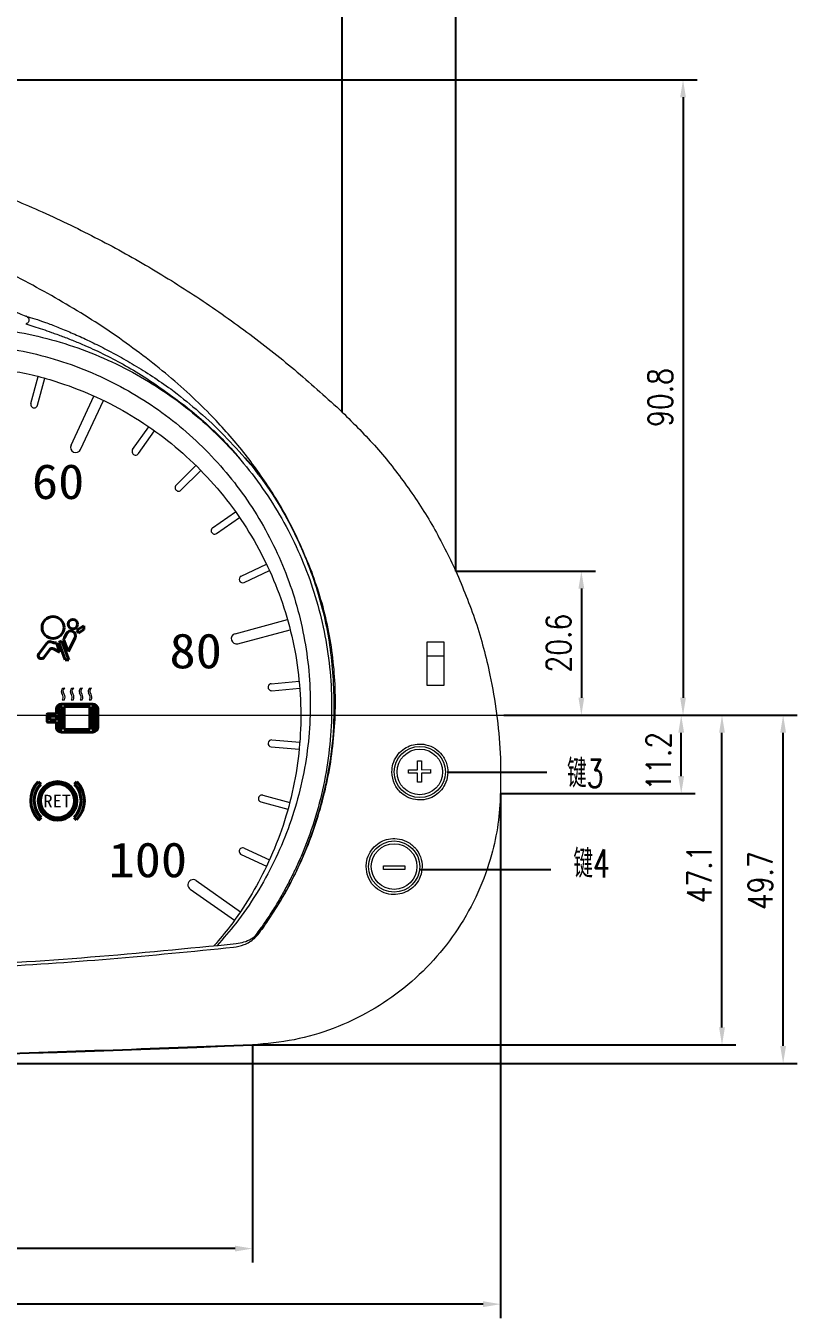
# Model space of a CAD drawing. Extents: x -871 to 2543, y 496 to 1402.
# Drawn here: x -477.8 to -367.6, y 809.1 to 993.8 of the extents above; entities that cross this region are included whole.
import ezdxf

# ---------------------------------------------------------------- set-up
doc = ezdxf.new("R2010")
doc.units = 0
doc.linetypes.add('1', pattern=[4, 4])
doc.layers.get('0').update_dxf_attribs({"linetype": 'CONTINUOUS', "lineweight": 40})
doc.layers.get('DEFPOINTS').update_dxf_attribs({"linetype": 'CONTINUOUS'})
for name, color, linetype, lineweight in [('1轮廓实线层', 7, 'CONTINUOUS', 40), ('2细线层', 3, 'CONTINUOUS', 20), ('5剖面线层', 2, 'CONTINUOUS', 20), ('7标注层', 4, 'CONTINUOUS', 20)]:
    doc.layers.add(name, color=color, linetype=linetype, lineweight=lineweight)
doc.layers.add('1轮廓层', color=7, linetype='CONTINUOUS')
doc.layers.add('7', color=7, linetype='CONTINUOUS')
doc.styles.add('PC_TEXTSTYLE', font='txt.shx', dxfattribs={"width": 0.8, "bigfont": 'hzfs.shx'})
doc.styles.get("Standard").update_dxf_attribs({"font": 'romans.shx', "width": 0.67, "height": 3.5, "bigfont": 'hzfs.shx'})
doc.styles.add('STYLE3', font='simhei.ttf', dxfattribs={"width": 0.8, "height": 4})
doc.styles.add('样式 2', font='DotumChe.ttf', dxfattribs={"height": 5})
doc.dimstyles.new('副本 (2) (2)TH_GBDIM', dxfattribs={"dimtxt": 3.5, "dimasz": 2.5, "dimexe": 2, "dimexo": 0, "dimgap": 1.5, "dimtad": 1, "dimtoh": 1, "dimdec": 1, "dimdsep": 46, "dimtxsty": 'PC_TEXTSTYLE', "dimcen": 2.5, "dimazin": 2, "dimtfac": 0.714286, "dimtdec": 1, "dimtmove": 0, "dimatfit": 3, "dimfxl": 1, "dimtolj": 1, "dimtzin": 0, "dimarcsym": 0})

# ---------------------------------------------------------------- blocks, each defined once
blk = doc.blocks.new('*D5')
at = {"layer": '7', "color": 0, "lineweight": -2, "ltscale": 10, "transparency": 16777216}
for p, q in [((-700.5977317953495, 848.1506732016846), (-700.5977317953495, 817.0422466381792)), ((-445.4030156398205, 848.1506732016846), (-445.4030156398205, 817.0422466381792)), ((-447.9030156398205, 819.0422466381792), (-698.0977317953495, 819.0422466381792))]:
    blk.add_line(p, q, dxfattribs=at)
at = {"layer": '7', "color": 0, "ltscale": 10, "transparency": 16777216}
for points in [[(-698.0977317953495, 819.4589133048459), (-698.0977317953495, 818.6255799715126), (-700.5977317953495, 819.0422466381792)], [(-447.9030156398205, 819.4589133048459), (-447.9030156398205, 818.6255799715126), (-445.4030156398205, 819.0422466381792)]]:
    blk.add_solid(points, dxfattribs=at)
at = {"layer": 'DEFPOINTS', "color": 0, "ltscale": 10, "transparency": 16777216}
for p in [(-700.5977317953495, 848.1506732016846), (-445.4030156398205, 848.1506732016846), (-700.5977317953495, 819.0422466381792)]:
    blk.add_point(p, dxfattribs=at)
at = {"layer": '7', "color": 0, "ltscale": 10, "transparency": 16777216, "insert": (-573.000373717585, 822.2922466381792), "char_height": 3.5, "attachment_point": 5, "style": 'PC_TEXTSTYLE'}
blk.add_mtext('\\A1;255.2', dxfattribs=at)
blk = doc.blocks.new('*D6')
at = {"layer": '7', "color": 0, "lineweight": -2, "ltscale": 10, "transparency": 16777216}
for p, q in [((-736.0424831772239, 884.0431467354342), (-736.0424831772239, 809.0982892849106)), ((-409.9582568073661, 884.0431467354342), (-409.9582568073661, 809.0982892849106)), ((-412.4582568073661, 811.0982892849106), (-733.5424831772239, 811.0982892849106))]:
    blk.add_line(p, q, dxfattribs=at)
at = {"layer": '7', "color": 0, "ltscale": 10, "transparency": 16777216}
for points in [[(-733.5424831772239, 811.5149559515772), (-733.5424831772239, 810.681622618244), (-736.0424831772239, 811.0982892849106)], [(-412.4582568073661, 811.5149559515772), (-412.4582568073661, 810.681622618244), (-409.9582568073661, 811.0982892849106)]]:
    blk.add_solid(points, dxfattribs=at)
at = {"layer": 'DEFPOINTS', "color": 0, "ltscale": 10, "transparency": 16777216}
for p in [(-736.0424831772239, 884.0431467354342), (-409.9582568073661, 884.0431467354342), (-736.0424831772239, 811.0982892849106)]:
    blk.add_point(p, dxfattribs=at)
at = {"layer": '7', "color": 0, "ltscale": 10, "transparency": 16777216, "insert": (-573.000369992295, 814.3482892849106), "char_height": 3.5, "attachment_point": 5, "style": 'PC_TEXTSTYLE'}
blk.add_mtext('\\A1;326.1', dxfattribs=at)
blk = doc.blocks.new('*D7')
at = {"layer": '7', "color": 0, "lineweight": -2, "ltscale": 10, "transparency": 16777216}
for p, q in [((-729.6545490885169, 915.8521153688475), (-729.6545490885169, 1025.010144483361)), ((-416.3461908960728, 915.8521153688475), (-416.3461908960728, 1025.010144483361)), ((-727.1545490885169, 1023.010144483361), (-418.8461908960728, 1023.010144483361))]:
    blk.add_line(p, q, dxfattribs=at)
at = {"layer": '7', "color": 0, "ltscale": 10, "transparency": 16777216}
for points in [[(-727.1545490885169, 1023.426811150027), (-727.1545490885169, 1022.593477816694), (-729.6545490885169, 1023.010144483361)], [(-418.8461908960728, 1023.426811150027), (-418.8461908960728, 1022.593477816694), (-416.3461908960728, 1023.010144483361)]]:
    blk.add_solid(points, dxfattribs=at)
at = {"layer": 'DEFPOINTS', "color": 0, "ltscale": 10, "transparency": 16777216}
for p in [(-416.3461908960728, 1023.010144483361), (-729.6545490885169, 915.8521153688475), (-416.3461908960728, 915.8521153688475)]:
    blk.add_point(p, dxfattribs=at)
at = {"layer": '7', "color": 0, "ltscale": 10, "transparency": 16777216, "insert": (-573.0003699922948, 1026.260144483361), "char_height": 3.5, "attachment_point": 5, "style": 'PC_TEXTSTYLE'}
blk.add_mtext('\\A1;313.3', dxfattribs=at)
blk = doc.blocks.new('*D8')
at = {"layer": '7', "color": 0, "lineweight": -2, "ltscale": 10, "transparency": 16777216}
for p, q in [((-713.4155318403632, 938.5697998762175), (-713.4155318403632, 1017.462917626611)), ((-432.5852155948073, 938.5697998762173), (-432.5852155948073, 1017.462917626611)), ((-435.0852155948073, 1015.462917626611), (-710.9155318403632, 1015.462917626611))]:
    blk.add_line(p, q, dxfattribs=at)
at = {"layer": '7', "color": 0, "ltscale": 10, "transparency": 16777216}
for points in [[(-710.9155318403632, 1015.879584293278), (-710.9155318403632, 1015.046250959945), (-713.4155318403632, 1015.462917626611)], [(-435.0852155948073, 1015.879584293278), (-435.0852155948073, 1015.046250959945), (-432.5852155948073, 1015.462917626611)]]:
    blk.add_solid(points, dxfattribs=at)
at = {"layer": 'DEFPOINTS', "color": 0, "ltscale": 10, "transparency": 16777216}
for p in [(-713.4155318403632, 1015.462917626611), (-713.4155318403632, 938.5697998762175), (-432.5852155948073, 938.5697998762173)]:
    blk.add_point(p, dxfattribs=at)
at = {"layer": '7', "color": 0, "ltscale": 10, "transparency": 16777216, "insert": (-573.0003737175853, 1018.712917626611), "char_height": 3.5, "attachment_point": 5, "style": 'PC_TEXTSTYLE'}
blk.add_mtext('\\A1;280.8', dxfattribs=at)
blk = doc.blocks.new('*D10')
at = {"layer": '7', "color": 0, "lineweight": -2, "ltscale": 10, "transparency": 16777216}
for p, q in [((-409.5025982283444, 895.2436909067153), (-367.5961628617891, 895.2436909067153)), ((-369.5961628617891, 847.9947976710546), (-369.5961628617891, 892.7436909067153)), ((-573.0003715285559, 845.4947976710546), (-367.5961628617891, 845.4947976710546))]:
    blk.add_line(p, q, dxfattribs=at)
at = {"layer": '7', "color": 0, "ltscale": 10, "transparency": 16777216}
for points in [[(-370.0128295284558, 892.7436909067153), (-369.1794961951225, 892.7436909067153), (-369.5961628617891, 895.2436909067153)], [(-370.0128295284558, 847.9947976710546), (-369.1794961951225, 847.9947976710546), (-369.5961628617891, 845.4947976710546)]]:
    blk.add_solid(points, dxfattribs=at)
at = {"layer": 'DEFPOINTS', "color": 0, "ltscale": 10, "transparency": 16777216}
for p in [(-409.5025982283444, 895.2436909067153), (-369.5961628617891, 895.2436909067153), (-573.0003715285559, 845.4947976710546)]:
    blk.add_point(p, dxfattribs=at)
at = {"layer": '7', "color": 0, "ltscale": 10, "transparency": 16777216, "insert": (-372.8461628617893, 871.60085585149), "char_height": 3.5, "attachment_point": 5, "rotation": 90, "style": 'PC_TEXTSTYLE'}
blk.add_mtext('\\A1;49.7', dxfattribs=at)
blk = doc.blocks.new('*D11')
at = {"layer": '7', "color": 0, "lineweight": -2, "ltscale": 10, "transparency": 16777216}
for p, q in [((-573.0003715285559, 986.0498001723861), (-381.9005566289883, 986.0498001723861)), ((-383.9005566289883, 983.5498001723861), (-383.9005566289883, 897.7436909067153)), ((-409.5025982283444, 895.2436909067153), (-381.9005566289884, 895.2436909067153))]:
    blk.add_line(p, q, dxfattribs=at)
at = {"layer": '7', "color": 0, "ltscale": 10, "transparency": 16777216}
for points in [[(-384.317223295655, 983.5498001723861), (-383.4838899623217, 983.5498001723861), (-383.9005566289883, 986.0498001723861)], [(-384.317223295655, 897.7436909067153), (-383.4838899623217, 897.7436909067153), (-383.9005566289884, 895.2436909067153)]]:
    blk.add_solid(points, dxfattribs=at)
at = {"layer": 'DEFPOINTS', "color": 0, "ltscale": 10, "transparency": 16777216}
for p in [(-573.0003715285559, 986.0498001723861), (-409.5025982283444, 895.2436909067153), (-383.9005566289884, 895.2436909067153)]:
    blk.add_point(p, dxfattribs=at)
at = {"layer": '7', "color": 0, "ltscale": 10, "transparency": 16777216, "insert": (-387.1505566289885, 940.6467455395506), "char_height": 3.5, "attachment_point": 5, "rotation": 90, "style": 'PC_TEXTSTYLE'}
blk.add_mtext('\\A1;90.8', dxfattribs=at)
blk = doc.blocks.new('*D28')
at = {"layer": '7', "color": 0, "lineweight": -2, "ltscale": 10, "transparency": 16777216}
for p, q in [((-416.3461908960728, 915.8521153688475), (-396.4239917119898, 915.8521153688475)), ((-398.4239917119898, 913.3521153688475), (-398.4239917119898, 897.7436909067153)), ((-409.5025982283444, 895.2436909067153), (-396.4239917119899, 895.2436909067153))]:
    blk.add_line(p, q, dxfattribs=at)
at = {"layer": '7', "color": 0, "ltscale": 10, "transparency": 16777216}
for points in [[(-398.8406583786565, 913.3521153688475), (-398.0073250453231, 913.3521153688475), (-398.4239917119898, 915.8521153688475)], [(-398.8406583786565, 897.7436909067153), (-398.0073250453231, 897.7436909067153), (-398.4239917119899, 895.2436909067153)]]:
    blk.add_solid(points, dxfattribs=at)
at = {"layer": 'DEFPOINTS', "color": 0, "ltscale": 10, "transparency": 16777216}
for p in [(-416.3461908960728, 915.8521153688475), (-409.5025982283444, 895.2436909067153), (-398.4239917119899, 895.2436909067153)]:
    blk.add_point(p, dxfattribs=at)
at = {"layer": '7', "color": 0, "ltscale": 10, "transparency": 16777216, "insert": (-401.67399171199, 905.5479031377813), "char_height": 3.5, "attachment_point": 5, "rotation": 90, "style": 'PC_TEXTSTYLE'}
blk.add_mtext('\\A1;20.6', dxfattribs=at)
blk = doc.blocks.new('*D29')
at = {"layer": '7', "color": 0, "lineweight": -2, "ltscale": 10, "transparency": 16777216}
for p, q in [((-409.5025982283444, 895.2436909067153), (-376.3319145839481, 895.2436909067153)), ((-378.3319145839481, 850.6506732016846), (-378.3319145839481, 892.7436909067153)), ((-445.4030156398205, 848.1506732016846), (-376.3319145839481, 848.1506732016846))]:
    blk.add_line(p, q, dxfattribs=at)
at = {"layer": '7', "color": 0, "ltscale": 10, "transparency": 16777216}
for points in [[(-378.7485812506148, 892.7436909067153), (-377.9152479172814, 892.7436909067153), (-378.3319145839481, 895.2436909067153)], [(-378.7485812506148, 850.6506732016846), (-377.9152479172814, 850.6506732016846), (-378.3319145839481, 848.1506732016846)]]:
    blk.add_solid(points, dxfattribs=at)
at = {"layer": 'DEFPOINTS', "color": 0, "ltscale": 10, "transparency": 16777216}
for p in [(-409.5025982283444, 895.2436909067153), (-378.3319145839481, 895.2436909067153), (-445.4030156398205, 848.1506732016846)]:
    blk.add_point(p, dxfattribs=at)
at = {"layer": '7', "color": 0, "ltscale": 10, "transparency": 16777216, "insert": (-381.5819145839482, 872.5707522227517), "char_height": 3.5, "attachment_point": 5, "rotation": 90, "style": 'PC_TEXTSTYLE'}
blk.add_mtext('\\A1;47.1', dxfattribs=at)
blk = doc.blocks.new('*D30')
at = {"layer": '7', "color": 0, "lineweight": -2, "ltscale": 10, "transparency": 16777216}
for p, q in [((-409.5025982283444, 895.2436909067153), (-382.1557431111536, 895.2436909067153)), ((-384.1557431111536, 886.5431467354342), (-384.1557431111536, 892.7436909067153)), ((-409.9582568073661, 884.0431467354342), (-382.1557431111536, 884.0431467354342))]:
    blk.add_line(p, q, dxfattribs=at)
at = {"layer": '7', "color": 0, "ltscale": 10, "transparency": 16777216}
for points in [[(-384.5724097778203, 892.7436909067153), (-383.7390764444869, 892.7436909067153), (-384.1557431111536, 895.2436909067153)], [(-384.5724097778203, 886.5431467354342), (-383.7390764444869, 886.5431467354342), (-384.1557431111536, 884.0431467354342)]]:
    blk.add_solid(points, dxfattribs=at)
at = {"layer": 'DEFPOINTS', "color": 0, "ltscale": 10, "transparency": 16777216}
for p in [(-409.5025982283444, 895.2436909067153), (-384.1557431111536, 895.2436909067153), (-409.9582568073661, 884.0431467354342)]:
    blk.add_point(p, dxfattribs=at)
at = {"layer": '7', "color": 0, "ltscale": 10, "transparency": 16777216, "insert": (-387.4057431111537, 888.6709962262626), "char_height": 3.5, "attachment_point": 5, "rotation": 90, "style": 'PC_TEXTSTYLE'}
blk.add_mtext('\\A1;11.2', dxfattribs=at)

msp = doc.modelspace()

# ---------------------------------------------------------------- hatches: boundary and pattern name
at = {"layer": '1轮廓实线层'}
h = msp.add_hatch(color=3, dxfattribs=at)
edge = h.paths.add_edge_path()
edge.add_line((-475.6575558579224, 885.4112023912116), (-476.002211526082, 885.755858059371))
edge.add_arc((-473.1637174111145, 883.0592799728144), 3.91517333174418, 136.468708649121, 224.7198556000363)
edge.add_line((-475.9456660322166, 880.3044035532365), (-475.6011349867933, 880.6489345986597))
edge.add_arc((-473.1637174111145, 883.0592799728144), 3.427939506604092, 136.6775210682092, 224.680036589828, ccw=False)
h = msp.add_hatch(color=3, dxfattribs=at)
edge = h.paths.add_edge_path()
edge.add_arc((-473.2482115260818, 883.0018580593714), 2.758543483384397, 0, 360)
edge = h.paths.add_edge_path(flags=16)
edge.add_arc((-473.2482115260818, 883.0018580593714), 2.43400895592741, 0, 360)
h = msp.add_hatch(color=3, dxfattribs=at)
edge = h.paths.add_edge_path()
edge.add_line((-470.8388671942413, 885.4112023912116), (-470.4942115260815, 885.755858059371))
edge.add_arc((-473.332705641049, 883.0592799728144), 3.91517333174418, -44.687314836264875, 43.53129135087897, ccw=False)
edge.add_line((-470.5491928546332, 880.3059839870075), (-470.8937250562622, 880.650516188636))
edge.add_arc((-473.332705641049, 883.0592799728144), 3.427939506604092, 315.3571295415709, 403.3224789317908)

# ---------------------------------------------------------------- linework, layer by layer
at = {"color": 7, "linetype": 'Continuous', "lineweight": 15}
for p, q in [((-420.5018416309745, 905.7097964644477), (-420.5018416309745, 899.5397974461362)), ((-418.0018440151603, 905.7097964644477), (-420.5018416309745, 905.7097964644477)), ((-418.0018440151603, 899.5397974461362), (-418.0018440151603, 905.7097964644477)), ((-418.0018440151603, 903.7097961366221), (-420.5018416309745, 903.7097961366221)), ((-420.5018416309745, 899.5397974461362), (-418.0018440151603, 899.5397974461362)), ((-421.8400553131492, 888.7472272574946), (-421.2650344038398, 888.7476966440722)), ((-421.8379840517432, 887.4690931946084), (-421.8400553131492, 888.7472272574946)), ((-421.2650344038398, 888.7476966440722), (-421.2629482412726, 887.4695616498634)), ((-423.1161162519843, 887.4670191392347), (-421.8379840517432, 887.4690931946084)), ((-423.1152966881186, 886.9557649552867), (-423.1161162519843, 887.4670191392347)), ((-421.8371644878775, 886.9578390106603), (-423.1152966881186, 886.9557649552867)), ((-421.8360170984656, 885.6799573361918), (-421.8371644878775, 886.9578390106603)), ((-421.2629482412726, 887.4695616498634), (-419.9848160410315, 887.4716366365597)), ((-419.9839815760047, 886.9603824526116), (-421.262128677407, 886.9583083972379)), ((-421.262128677407, 886.9583083972379), (-421.260981287995, 885.6804267227694)), ((-419.9848160410315, 887.4716366365597), (-419.9839815760047, 886.9603824526116)), ((-421.260981287995, 885.6804267227694), (-421.8360170984656, 885.6799573361918)), ((-426.70440527443, 873.7138195386201), (-423.6371353531272, 873.7178684635132)), ((-426.7035708094031, 873.2025659367487), (-426.70440527443, 873.7138195386201)), ((-423.6371353531272, 873.7178684635132), (-423.6363008881003, 873.2066148616418)), ((-423.6363008881003, 873.2066148616418), (-426.7035708094031, 873.2025659367487))]:
    msp.add_line(p, q, dxfattribs=at)
for centre, radius in [((-421.5003692711491, 887.1393079885381), 3.650000000000012), ((-421.5003692711491, 887.1393079885381), 3.257573978499683), ((-425.1710177721211, 873.6290770659259), 3.650000000000033), ((-425.1710177721211, 873.6290770659259), 3.258544446305403)]:
    msp.add_circle(centre, radius, dxfattribs=at)
for points, knots in [([(-436.9476944470794, 915.7759071052119), (-437.7927555853814, 917.8301571985096), (-439.4858946228194, 921.9459907967864), (-442.8827155871006, 927.7356885185152), (-446.8461266605748, 933.2174180960917), (-451.8983115139094, 938.8777206195573), (-458.182758611413, 944.5821777815702), (-465.7732986935025, 950.215627084722), (-474.0150268950554, 955.289254883488), (-482.8512050575246, 959.8645161841016), (-492.2628638810315, 963.9325328794059), (-502.2250366868514, 967.483041598173), (-512.5900690704705, 970.5176884274313), (-522.8632238488174, 972.9430539058719), (-532.9447339307253, 974.8644316763632), (-542.7766151027247, 976.3522955047279), (-552.7691405031776, 977.4464565100359), (-562.8601360857797, 978.1608906301537), (-569.6243267267621, 978.2535205875611), (-573.000369992295, 978.2997526884124)], [0, 0, 0, 0, 0.04844238146870318, 0.09705769608088616, 0.1456896315900376, 0.1941547987214492, 0.2581372775332633, 0.3223511914106899, 0.3866281854626434, 0.4506969391816851, 0.516004206030949, 0.5814984513747097, 0.6470104788302288, 0.7123421235156678, 0.7697810030532477, 0.8274446858431967, 0.8851216622167379, 0.9426636150260151, 1, 1, 1, 1]), ([(-491.8705284858138, 973.4412663340613), (-489.1417778341433, 972.522941815417), (-483.6717139508723, 970.6820650099514), (-475.6940941068799, 967.3572254439259), (-467.8390751246175, 963.5981828987212), (-460.1744227733327, 959.3652486855215), (-452.8053408184608, 954.7456843708198), (-445.7363615602048, 949.7340980566096), (-438.940358846253, 944.3626480409789), (-434.7032306613603, 940.5004156319562), (-432.5852155948073, 938.5697998762175)], [0, 0, 0, 0, 0.1165392528672871, 0.2336150273395384, 0.3597088674411437, 0.4859223195324808, 0.6120562517278529, 0.7413401685086376, 0.8707036001025252, 1, 1, 1, 1]), ([(-573.000369992295, 970.189311420922), (-569.0291031458833, 970.1424088119106), (-561.0864345773491, 970.0486020009394), (-549.1659423431863, 969.3250998780022), (-537.2532623423849, 968.2029746384044), (-525.2567656313647, 966.5314153499548), (-513.2408946303842, 964.2289591283538), (-501.2105471574041, 961.1224930018293), (-489.3343071138117, 957.2130797269297), (-481.6339004158983, 953.918352670571), (-477.7836710477263, 952.2709780097052)], [0, 0, 0, 0, 0.1220427924652519, 0.2440897298567973, 0.3669025994809238, 0.4897035370658675, 0.6162064844874967, 0.7426857463131498, 0.8713420037070447, 1, 1, 1, 1]), ([(-477.7836710477263, 952.2709780097052), (-477.3681297543719, 952.1516670921701), (-476.5370468827221, 951.9130451752876), (-475.0047781396331, 951.3909687435682), (-473.2693176261621, 950.736767630327), (-471.3441284505252, 949.9396447402873), (-469.2771611995167, 949.0093389004915), (-467.0770638326192, 947.9373731327125), (-464.742871846795, 946.7066443779422), (-462.2709522998518, 945.2896772328381), (-459.7021009991463, 943.6993182358024), (-457.9502768128925, 942.4799901272659), (-457.071280505696, 941.8681793570563)], [0, 0, 0, 0, 0.09750921366927834, 0.1950184942015972, 0.2954304679953237, 0.3958437800393406, 0.4933367309223675, 0.5908317308686616, 0.691063758598148, 0.7912990018630075, 0.89528206762408, 1, 1, 1, 1]), ([(-477.636246409455, 952.2043400168463), (-477.5629153608018, 952.1598537912785), (-477.4690290318267, 952.1028977203475), (-477.3741368948702, 951.9318019296566), (-477.3437157273477, 951.8310860890906), (-477.3336214514445, 951.7390967830006), (-477.3362618645476, 951.6647524551918), (-477.3478652193162, 951.5957369029552), (-477.3835292217871, 951.4775227747837), (-477.460378040995, 951.3619240321734), (-477.6024741738299, 951.236103293309), (-477.711119413299, 951.2058247223113), (-477.7836635971457, 951.1856072306678)], [0, 0, 0, 0, 0.2491544849068286, 0.3189944827634643, 0.3749392065633901, 0.4067800479749428, 0.4378643799040418, 0.4676008186016413, 0.500908182571981, 0.625921161475191, 0.7502215083907225, 1, 1, 1, 1]), ([(-477.7836635971457, 951.1856072306678), (-477.4162135157219, 951.0662059871179), (-476.700243732123, 950.8335548412138), (-475.4511076766355, 950.4212504804132), (-474.0830205137627, 949.9512229469033), (-472.5822942720406, 949.4047125081788), (-470.9531912045511, 948.7696728203946), (-468.9316131108119, 947.9212111959223), (-466.475202749403, 946.7827481696027), (-463.5248559659476, 945.2197342753991), (-460.5109424152222, 943.4153121122717), (-458.48446942138, 941.9682522445519), (-457.4792146945388, 941.250421917443)], [0, 0, 0, 0, 0.08846092003806376, 0.1723644897048174, 0.2517538825704665, 0.3381625568648243, 0.4213225036401556, 0.5013307156256506, 0.62860634352533, 0.7513708462270584, 0.8766647111408524, 1, 1, 1, 1]), ([(-527.3435806852992, 858.3589129954482), (-527.722349452946, 858.7466710297806), (-528.6334188848771, 859.6897632785008), (-530.0039704962376, 861.2484970168446), (-531.4512172013654, 863.0272973995866), (-532.8162234697811, 864.861075038745), (-534.101922314333, 866.7471958689382), (-535.3072350640166, 868.6861023008937), (-536.9270539964866, 871.5541778295633), (-538.7787504560035, 875.443077989225), (-540.5816724410379, 880.430759368458), (-541.8855553163196, 885.54824483787), (-542.6860341768597, 890.7437980065222), (-542.9819131259201, 895.9664636160592), (-542.7772334122603, 901.1660483226774), (-542.082798512977, 906.2972630880672), (-540.9111832309954, 911.3158078261667), (-539.2767632464706, 916.1842081896375), (-537.1979709936675, 920.8656106494182), (-534.6935458429766, 925.3232329183738), (-531.779917666759, 929.5294375713115), (-528.4788050937739, 933.4514284285478), (-524.8119845521524, 937.0556099621949), (-520.7993017385381, 940.3149883395449), (-516.4693174731062, 943.1963116118718), (-511.8514633483276, 945.6661857605745), (-506.9827844939803, 947.6943002439166), (-501.9078071008319, 949.2511263992724), (-496.6730537036533, 950.3105408958145), (-491.3443571943328, 950.852880264722), (-485.9813914505589, 950.8691804194405), (-480.6443149949034, 950.3579331418091), (-475.4059393335388, 949.3291118632615), (-470.3193769041552, 947.8022018311376), (-465.4357479992191, 945.8016776292043), (-460.8022586133497, 943.3566612168597), (-456.4533536864813, 940.4995706649338), (-452.4221692771766, 937.2636054969962), (-448.732656354018, 933.6771313778895), (-445.4083081895396, 929.7736649564863), (-442.4724250189622, 925.5859308404197), (-439.9418327221883, 921.1402196019992), (-437.8363184658162, 916.471630445632), (-436.1755842028031, 911.6148978104475), (-434.9753783495087, 906.6031528136743), (-434.2511565058612, 901.477831754833), (-434.0173489218992, 896.2809760120131), (-434.282796808757, 891.0585781996356), (-435.0518237591243, 885.8604572285763), (-436.3268428599479, 880.7361879599168), (-437.7306676406733, 876.779832897065), (-438.9576057201054, 873.9391057105413), (-439.8123195878566, 872.1454871363476), (-440.7358459337547, 870.3797818899347), (-441.7320245585965, 868.6298249730335), (-442.7828666222297, 866.9243340952148), (-443.8996547093873, 865.2656652561532), (-444.7145013417471, 864.1687728941063), (-445.1491913015573, 863.5984904260824), (-445.1796555011322, 863.5585898324371)], [0.002540024718312241, 0.002540024718312241, 0.002540024718312241, 0.002540024718312241, 0.008875724004486385, 0.01786909794457925, 0.02680531832265013, 0.0357057128709938, 0.04463086857127802, 0.05354915889488186, 0.0624765702994625, 0.08329830607020333, 0.10413006706311, 0.1249808558566352, 0.1457871384727871, 0.1666252895803767, 0.1874833871938271, 0.2082874588967024, 0.2291348417132884, 0.2499834001457317, 0.2708064590249002, 0.2916623939611684, 0.3124819589068876, 0.3333393648750672, 0.3541963984384158, 0.3749816944966512, 0.3958672252395287, 0.4167121211383593, 0.437485666096639, 0.458363513336778, 0.4791882548077976, 0.4999955457921383, 0.5208232239638194, 0.5416431803616061, 0.562507029005736, 0.5832872538393687, 0.6041248376542238, 0.6250138424918911, 0.6457903216268844, 0.6666446709296183, 0.6875150991551953, 0.7083213250710585, 0.7291789759856555, 0.7500137828929583, 0.7708534142274237, 0.7917042004753062, 0.8125130814678247, 0.8333698464416205, 0.8542103057174931, 0.8750145500402169, 0.8958705452971523, 0.9166965760454908, 0.9375179720373222, 0.945346697503255, 0.9531387326846407, 0.9608871716601726, 0.9687594758304773, 0.9767756047867312, 0.9843807709404969, 0.992188333932404, 0.9927760728222952, 0.9927760728222952, 0.9927760728222952, 0.9927760728222952]), ([(-522.6100147471725, 858.4358207490725), (-523.6913499663419, 859.4253565071072), (-526.0269764585528, 861.59979194371), (-529.2086582534866, 865.3763267326876), (-532.1786161518037, 869.6363915459942), (-534.6858134546908, 874.1752867087062), (-536.7225017623239, 878.9198405303487), (-538.2683221724444, 883.8314877796374), (-539.3127533368586, 888.8502804733039), (-539.8528503910347, 893.9169855792188), (-539.8918978873551, 898.9886707884343), (-539.4360174436217, 904.0157663899267), (-538.498010259422, 908.9474642896948), (-537.0929832975887, 913.7448567982747), (-535.2350269756857, 918.3744775885039), (-532.9436493606456, 922.79405092618), (-530.2416127768688, 926.9656438262302), (-527.1401074797516, 930.871461227935), (-523.6613148465094, 934.471888071444), (-519.834149511759, 937.7273023515015), (-515.6844324069145, 940.611408634501), (-511.2272733042296, 943.095334725092), (-506.5089175831436, 945.1380161982245), (-501.5830770420137, 946.7061994099149), (-496.482057449854, 947.7786781695884), (-491.2526219889776, 948.3307903160269), (-485.9661931144108, 948.3423037907014), (-480.727263570486, 947.8114416340363), (-475.6072944428124, 946.7562792019321), (-470.6545661737778, 945.1997656958042), (-465.9170051493425, 943.1663241072056), (-461.4401043505779, 940.6884330500434), (-457.2622067179545, 937.8028294621313), (-453.4140203419895, 934.5419220396279), (-449.9229428477227, 930.9419310788448), (-446.8120752885848, 927.0404502664155), (-444.0955001357722, 922.8608632018972), (-441.7961305691697, 918.4402233745693), (-439.9340474564112, 913.8196169914277), (-438.5223234359166, 909.028585235907), (-437.5759453906924, 904.0965602044812), (-437.1128072665572, 899.0745317248548), (-437.1430406896707, 894.0162423250081), (-437.6718731999817, 888.9499160773926), (-438.7067529027245, 883.9294757221196), (-440.2437743801818, 879.0181941538558), (-442.2664696925306, 874.2669402532911), (-444.7757446650746, 869.7276691134616), (-447.5074595807239, 865.7265731682119), (-449.5388379640988, 863.3809650273972), (-450.4439054359316, 862.3581239773387)], [0.003209714652668828, 0.003209714652668828, 0.003209714652668828, 0.003209714652668828, 0.02074832024237888, 0.04141253119104725, 0.06228553408586741, 0.0830691355268557, 0.1037669109296058, 0.1245998824142876, 0.1454650735554454, 0.1661904783954493, 0.1869806972317352, 0.2079052097049091, 0.2286789479100506, 0.2494481812301371, 0.2703779466945083, 0.2912205539947401, 0.3119715865495519, 0.3328064308683807, 0.3537588745283726, 0.3745259846552069, 0.3952594492729185, 0.4161622163013071, 0.4370578785919866, 0.4577748126481025, 0.4785551720781681, 0.499587881337163, 0.5205953943866659, 0.5416160290159537, 0.5624877220630233, 0.5832919012364316, 0.6042594068935156, 0.625156356624824, 0.6459856490013914, 0.6669449302049889, 0.6878434355510534, 0.7086388344742666, 0.72951010093659, 0.750454132780704, 0.771220354830126, 0.7919693906080831, 0.8128790296435556, 0.833714931828914, 0.8544091980752618, 0.8751611225028282, 0.8960843584736412, 0.9168319965914826, 0.9375323659344733, 0.9583991589926024, 0.979238345462325, 0.9956033848424914, 0.9956033848424914, 0.9956033848424914, 0.9956033848424914]), ([(-486.0245123768241, 945.1779731273696), (-483.6897106292765, 944.9658520559094), (-479.020159130637, 944.5416146369639), (-472.668347902357, 942.8025547713028), (-467.0223896170262, 940.5045584889281), (-462.0822401636844, 937.8059725862859), (-457.4679369424059, 934.5793761225432), (-453.2522259412076, 930.8423432976974), (-449.4758650640438, 926.6598774821018), (-446.1885918861044, 922.0846921755974), (-443.4508890601257, 917.1636096844236), (-441.2763433018715, 911.9723465114125), (-439.6888798711807, 906.5695770019047), (-438.7329712599965, 901.0179393606745), (-438.4001633592736, 895.3931870398455), (-438.6934576795304, 889.7685303907247), (-439.6290927642672, 884.2175298789844), (-441.1722749560786, 878.8083554926332), (-443.2266053218848, 873.787032878447), (-445.7233460835316, 869.2072874133805), (-448.2616413609423, 865.4231245318222), (-450.1185380903541, 863.2247874762011), (-450.9075733218313, 862.3129561476555)], [0, 0, 0, 0, 0.06202413126029347, 0.1240468812320012, 0.173601590794945, 0.223314321375674, 0.2728699660794472, 0.3224896325052836, 0.3722672580897396, 0.4218856691760219, 0.4714455838776617, 0.5211633803088468, 0.570723702167822, 0.6203373934967662, 0.6701103521163295, 0.7197251661875519, 0.7692598457880138, 0.8189514506032438, 0.8684853558178425, 0.9126804386066717, 0.9569878812455725, 0.9889195219985509, 0.9889195219985509, 0.9889195219985509, 0.9889195219985509]), ([(-457.071280505696, 941.8681793570563), (-455.8593130677148, 940.9133114947845), (-453.3684671438734, 938.9508588347462), (-449.8026281804216, 935.6968236800426), (-447.6034877104746, 933.2570040115652), (-446.5008512401969, 932.0336923658892)], [0, 0, 0, 0, 0.3208914361137564, 0.6594988450933742, 0.9999999999999999, 0.9999999999999999, 0.9999999999999999, 0.9999999999999999]), ([(-457.4792146945388, 941.250421917443), (-456.5607349867296, 940.5877781085655), (-454.6994445000971, 939.2449366641627), (-452.1305694785262, 937.0506192593843), (-449.623431708105, 934.6630618583276), (-448.0943715362698, 932.94357985939), (-447.285248365441, 932.0336923658892)], [0, 0, 0, 0, 0.2467494278670728, 0.5000353941040439, 0.7354368685575974, 0.9999999999999999, 0.9999999999999999, 0.9999999999999999, 0.9999999999999999]), ([(-432.5852155948073, 938.5697998762175), (-430.91336692799, 936.9045518159496), (-427.5694640624845, 933.5738509750008), (-423.2663425070771, 928.0494943620765), (-419.4296446514379, 922.181326331689), (-417.3740168582899, 917.9618688673843), (-416.346190896073, 915.8521153688475)], [0, 0, 0, 0, 0.2467997535712087, 0.4936298479358849, 0.7468119517948953, 1, 1, 1, 1]), ([(-445.6817865634353, 931.1047651529357), (-444.7357070058317, 929.8692397521891), (-442.843512185447, 927.3981423217915), (-440.4267171206143, 923.3522383415689), (-438.3313103029352, 919.0809450600127), (-436.6604039332262, 914.7621886231541), (-435.3897042612343, 910.4893872710345), (-434.4888596569331, 906.2619059810281), (-433.9549086278664, 901.9205857771321), (-433.8276645235737, 898.9709674374867), (-433.7640241051108, 897.4957325220153)], [0, 0, 0, 0, 0.1290660004485006, 0.2581368718662942, 0.3910139158506278, 0.5238947209172072, 0.6415093638763057, 0.7591090289865444, 0.8795197444752602, 1, 1, 1, 1]), ([(-444.4520905876548, 864.1143165253147), (-443.5175784495661, 865.45660112984), (-441.6485320871197, 868.1412020624584), (-439.3122218525589, 872.4145453872682), (-437.3441969402404, 876.8337107143361), (-435.8041936486959, 881.3271664249628), (-434.6802442593391, 885.8016924055717), (-433.9351428591121, 890.2573768572756), (-433.5544086777036, 894.7113197547801), (-433.5357515407293, 899.1223383082145), (-433.8683672685243, 903.4353971243274), (-434.5515466786492, 907.6550148327619), (-435.5564999198443, 911.7883848130057), (-436.4839472468452, 914.4466880329112), (-436.9476944470794, 915.7759071052119)], [0, 0, 0, 0, 0.08204996169333766, 0.1641018625562938, 0.2486993179631113, 0.3333042933966563, 0.4152801129004862, 0.4972628313440942, 0.5811069404742273, 0.6649549854081664, 0.747957077311419, 0.8309614279868054, 0.9154764241370407, 1, 1, 1, 1]), ([(-416.3461908960728, 915.8521153688475), (-415.3543426580461, 913.4704500192131), (-413.3708009436339, 908.7074909397386), (-411.5515293751498, 901.8249430961209), (-410.47141400546, 895.5051854030521), (-409.9272473760216, 889.8496030114227), (-409.9479252540286, 885.9777101929192), (-409.9582568073661, 884.0431467354342)], [0, 0, 0, 0, 0.2452189729077589, 0.4903996834188828, 0.6602169000428436, 0.83022981279164, 0.9999999999999999, 0.9999999999999999, 0.9999999999999999, 0.9999999999999999]), ([(-433.76638593916, 897.4956636041447), (-433.7914043412381, 895.4069002504671), (-433.8417459135555, 891.2039287299085), (-434.9714372440471, 884.9336524300486), (-436.4294712928502, 879.577791383359), (-438.0936391510734, 875.1982551417009), (-439.7102871031091, 871.7500089590908), (-441.5869452368509, 868.4352473102936), (-443.0910832921802, 866.0935284077927), (-443.9444272649541, 864.8315820536109), (-444.0794088566458, 864.6332735234319)], [0, 0, 0, 0, 0.1656902217875526, 0.3333988420383013, 0.5003720794216799, 0.6004596162025786, 0.6990477092249983, 0.7969013360457995, 0.8964983721077651, 0.9151110507829225, 0.9151110507829225, 0.9151110507829225, 0.9151110507829225]), ([(-433.76638593916, 897.4956636041447), (-433.7906174133172, 895.4066140959249), (-433.8393755436264, 891.2030667804156), (-434.9810360400081, 884.9371428883151), (-436.3501692867196, 879.7545383676397), (-437.5380475683767, 876.7541634910372), (-437.9384577536971, 875.7427966877863)], [0, 0, 0, 0, 0.2830984097836007, 0.5696454563610679, 0.8549360273415533, 1, 1, 1, 1]), ([(-425.5003765488059, 887.1393081456467), (-425.4278265038902, 886.5550009582055), (-425.2915047214312, 885.4570857551437), (-424.3157401829096, 884.177724395151), (-423.1178492537317, 883.4035105804537), (-421.8590192623612, 883.0869842935433), (-420.6099099493399, 883.1794681706426), (-419.4967863044064, 883.612111220157), (-418.5477478986124, 884.3509797405138), (-417.8217891961522, 885.3949271664851), (-417.4368754103618, 886.7183906118562), (-417.5419460375699, 888.2084672310373), (-418.197257578317, 889.5537948370259), (-419.2730561293604, 890.5568345052079), (-420.5334535859176, 891.1001058750301), (-421.8383115197607, 891.1861852633658), (-422.9989235830683, 890.9058004174399), (-424.0112352494996, 890.3258281892333), (-424.8489435027229, 889.439645713752), (-425.4002625917208, 888.3353625674117), (-425.4682571339922, 887.5230365410746), (-425.5003765488059, 887.1393081456467)], [0, 0, 0, 0, 0.07485859042669751, 0.1406595473677712, 0.1890032333972041, 0.2375230009099246, 0.2816166011380292, 0.3244878336144493, 0.3698417289433544, 0.420498502031133, 0.4782379752446634, 0.5428143012746288, 0.6103910903707909, 0.6632809806743711, 0.7164600652548706, 0.7623523360885895, 0.8042301698131925, 0.8472409491995124, 0.8951683325695169, 0.95047938114882, 1, 1, 1, 1]), ([(-409.9582568073661, 884.0431467354342), (-410.049481848014, 882.5933323280437), (-410.2330124412629, 879.6765312348411), (-411.2596018234142, 874.9283239043677), (-413.0671660015207, 869.8539785451101), (-415.8550516622179, 864.7761024116953), (-419.4342276746049, 860.1510704559284), (-423.6242298010218, 856.1971599356621), (-428.4636902573679, 852.8839026059175), (-433.7481858156618, 850.395908140194), (-439.4574368394849, 848.6791665735082), (-443.4021225529689, 848.328529516375), (-445.4030156398208, 848.1506732016846)], [0, 0, 0, 0, 0.08566450159301196, 0.1723436535196771, 0.2800469915204157, 0.3902609041323868, 0.4918286106436809, 0.5959634424250477, 0.6955494321895159, 0.7978846357873491, 0.8974794788803492, 1, 1, 1, 1]), ([(-429.1710242891697, 873.629077100572), (-429.118515582587, 873.1361172689194), (-429.0133731161704, 872.1490235864212), (-428.1806508198179, 870.8568280253053), (-426.9872446984077, 869.9677808986721), (-425.6388921502314, 869.5836022842516), (-424.344851708518, 869.6506511954126), (-423.1854790709772, 870.0865970713646), (-422.2065516670398, 870.8486833412837), (-421.4774002338047, 871.9145668085266), (-421.1069954275706, 873.2365978898747), (-421.2181869709857, 874.693475013931), (-421.8763437902019, 876.0674518914657), (-422.9998101985423, 877.0983033144423), (-424.345966470959, 877.621606488086), (-425.6638001411663, 877.6624208817614), (-426.8449694891544, 877.3261826181968), (-427.8667772286249, 876.6674956282397), (-428.6738612817669, 875.6953014410269), (-429.1088601542656, 874.6282400691714), (-429.1536949270228, 873.907611611724), (-429.1710242891697, 873.629077100572)], [0, 0, 0, 0, 0.06220505036971732, 0.1245582465280621, 0.1823298745859078, 0.2335179630982759, 0.2801390410708952, 0.3255367959173083, 0.3727345123926224, 0.4240293528387089, 0.4807375761551224, 0.5424897462607748, 0.6063443533796792, 0.6671697762460085, 0.7209150458730159, 0.7680931139350992, 0.8125779689748869, 0.8584048575584772, 0.9085515582827078, 0.9646537036580962, 1, 1, 1, 1]), ([(-447.7278352046401, 862.6233822390482), (-447.3553103283614, 862.6838508563067), (-446.6115685277869, 862.8045757827263), (-445.5991162430234, 863.2617804557956), (-444.7048894597592, 863.869403672214), (-444.2677010469147, 864.4033163578965), (-444.0504744911582, 864.6686024688229)], [0, 0, 0, 0, 0.2544317052129486, 0.5079700890009785, 0.7555242550914517, 1, 1, 1, 1]), ([(-510.5508737528712, 858.6470846742436), (-503.5309281724576, 858.8509500230932), (-489.5112229659053, 859.2580945030554), (-468.556543734888, 860.5871626260266), (-454.6603917033008, 861.9456538292213), (-447.7278352046401, 862.6233822390482)], [0, 0, 0, 0, 0.3344700342376867, 0.6679782950912316, 1, 1, 1, 1]), ([(-448.1148034596831, 862.1015845522329), (-447.6026870857534, 862.1986600728778), (-446.5119646190708, 862.4054147417821), (-445.247212379461, 863.1745896988612), (-444.6699370016056, 863.8568527680804), (-444.4520905876548, 864.1143183879599)], [0, 0, 0, 0, 0.3552884802747232, 0.7567052086529734, 1, 1, 1, 1]), ([(-510.5411060417086, 858.1694586858198), (-508.7301535171262, 858.2106353165323), (-499.6745215927174, 858.4165382358842), (-484.7292139793597, 859.0711571693116), (-465.724989154932, 860.3621166467105), (-453.9862278071371, 861.5216273394674), (-448.1148034596831, 862.1015845522329)], [0, 0, 0, 0, 0.08682145404417035, 0.4341489466419092, 0.7169759608117965, 1, 1, 1, 1]), ([(-445.4030156398208, 848.1506732016846), (-459.5597283955665, 847.617801410097), (-487.8739333195306, 846.5520284891134), (-530.3708658503685, 845.7005704398312), (-572.9029812736569, 845.3925837755028), (-615.462950156272, 845.6978990790094), (-658.0433885090295, 846.5492234488586), (-686.413210657452, 847.6168664004047), (-700.5977317953498, 848.1506732016846)], [0, 0, 0, 0, 0.1665000536529457, 0.3330092741386722, 0.4995095283867342, 0.6663367366694541, 0.833172954455225, 1, 1, 1, 1])]:
    msp.add_open_spline(points, degree=3, knots=knots, dxfattribs=at)
msp.add_open_spline([(-477.636246409455, 952.2043400168463), (-477.7836710477263, 952.2709780097052)], degree=1, dxfattribs=at)
at = {"layer": '1轮廓实线层', "color": 1}
for p, q in [((-472.2625598845871, 906.323303950825), (-471.9628799860809, 906.9229017779401)), ((-469.5079168566967, 908.0429127515472), (-470.4822534078369, 907.4069756621832)), ((-469.5079168566967, 907.4800509035188), (-470.2450167394404, 906.9993094407043)), ((-469.5079168566967, 908.0429127515472), (-469.5079168566967, 907.4800509035188)), ((-474.7155394297872, 905.6077854640023), (-475.9179881620778, 904.0330576520737)), ((-473.8829101327456, 905.6447594731906), (-474.2326556960543, 905.7583791752454)), ((-472.9330906821181, 904.2729919949604), (-473.4214491081989, 905.5796979119582)), ((-472.1591754769213, 903.161867478497), (-473.0828116163209, 905.6350002390056)), ((-471.6561385278794, 903.161867478497), (-472.6590386912685, 905.8483545538279)), ((-472.3970468922564, 906.1083627686558), (-472.2625598845871, 906.323303950825)), ((-471.7419087079925, 904.354080916399), (-472.3970468922564, 906.1083627686558)), ((-471.7419087079925, 904.354080916399), (-470.7584476696061, 906.3207649630699)), ((-474.3327076822907, 904.6670111572537), (-475.2225435471964, 903.5019331509877)), ((-472.9330906821181, 904.2729919949604), (-473.9148061664232, 904.7638894087963)), ((-471.6561385278794, 903.161867478497), (-472.1591754769213, 903.161867478497))]:
    msp.add_line(p, q, dxfattribs=at)
at = {"layer": '1轮廓实线层', "color": 1, "ltscale": 7}
for p, q in [((-473.4149671436521, 896.1468364536496), (-473.4149671436525, 895.4528605500352)), ((-473.0679791918449, 896.1468364536496), (-473.0679791918449, 893.5444268150958)), ((-472.7209912400377, 896.840812357264), (-468.210147866544, 896.840812357264)), ((-472.7209912400377, 896.493824405457), (-472.6342442520864, 896.4938244054567)), ((-472.6342442520864, 896.4938244054567), (-472.6342442520864, 893.1974388632881)), ((-472.2872563002785, 896.4938244054567), (-468.6438828063025, 896.4938244054567)), ((-472.2872563002785, 896.4938244054567), (-472.287256300279, 893.1974388632884)), ((-468.6438828063025, 896.4938244054567), (-468.6438828063025, 893.1974388632881)), ((-468.2968948544953, 896.4938244054567), (-468.210147866544, 896.4938244054567)), ((-468.2968948544953, 896.4938244054567), (-468.2968948544952, 893.1974388632881)), ((-467.8631599147371, 896.1468364536496), (-467.8631599147371, 893.5444268150952)), ((-467.5161719629295, 896.1468364536496), (-467.5161719629295, 893.5444268150952)), ((-474.7161719629295, 895.3661135620833), (-474.7161719629295, 894.3251497066616)), ((-474.6294249749774, 895.4528605500349), (-473.4149671436525, 895.4528605500352)), ((-474.6294249749774, 894.2384027187102), (-473.4149671436525, 894.2384027187102)), ((-474.3691840111224, 895.1058725982281), (-474.3691840111219, 894.5853906705172)), ((-474.3691840111219, 895.1058725982281), (-473.4149671436525, 895.1058725982281)), ((-474.3691840111219, 894.5853906705172), (-473.4149671436525, 894.5853906705172)), ((-473.4149671436525, 895.1058725982281), (-473.4149671436525, 894.5853906705172)), ((-473.4149671436525, 894.2384027187094), (-473.4149671436525, 893.5444268150958)), ((-472.7209912400377, 893.1974388632881), (-472.6342442520864, 893.1974388632881)), ((-472.7209912400377, 892.8504509114816), (-468.210147866544, 892.8504509114816)), ((-472.287256300279, 893.1974388632884), (-468.6438828063025, 893.1974388632881)), ((-468.2968948544952, 893.1974388632881), (-468.210147866544, 893.1974388632881))]:
    msp.add_line(p, q, dxfattribs=at)
at = {"layer": '1轮廓实线层', "color": 3, "linetype": '1'}
for p, q in [((-475.6575558579224, 885.4112023912116), (-476.002211526082, 885.755858059371)), ((-475.6575558579224, 885.4112023912116), (-476.002211526082, 885.755858059371)), ((-470.8388671942413, 885.4112023912116), (-470.4942115260815, 885.755858059371)), ((-470.8388671942413, 885.4112023912116), (-470.4942115260815, 885.755858059371)), ((-475.6575558579224, 880.5925137275304), (-476.002211526082, 880.2478580593711)), ((-475.6011349867933, 880.6489345986597), (-475.9456660322166, 880.3044035532365)), ((-470.8938485227924, 880.6506396551669), (-470.5491928546332, 880.3059839870075)), ((-470.8937250562622, 880.650516188636), (-470.5491928546332, 880.3059839870075))]:
    msp.add_line(p, q, dxfattribs=at)
at = {"layer": '1轮廓实线层', "color": 1}
for centre, radius in [((-473.8952876980536, 907.7848087775355), 1.57091282165994), ((-471.0652684711742, 908.2784832092291), 0.673250167473714)]:
    msp.add_circle(centre, radius, dxfattribs=at)
at = {"layer": '1轮廓实线层', "color": 3, "linetype": '1'}
for radius in [2.758543483384397, 2.758543483384397, 2.43400895592741, 2.43400895592741]:
    msp.add_circle((-473.2482115260818, 883.0018580593714), radius, dxfattribs=at)
at = {"layer": '1轮廓实线层', "color": 1}
for centre, radius, start, end in [((-471.3609812013121, 906.6218730421886), 0.673250167473714, 333.4350001091282, 153.4349914577141), ((-471.3609812013121, 906.6218730421886), 1.178181284443396, 18.68760076727569, 41.79140036132735), ((-474.3678567940301, 905.3422232134592), 0.4376113303759207, 72.0073990984573, 142.6360015695408), ((-473.4669128576945, 906.9254407656954), 1.346493826311825, 252.0069874658611, 271.9364959167216), ((-473.4669128576945, 906.9254407656954), 1.346493826311825, 286.5959943285455, 306.8760007668656), ((-475.5703055263207, 903.7674160581635), 0.4376113303759207, 142.6360015695408, 322.6360065785038), ((-474.065558564401, 904.4627019863103), 0.3366238052548636, 63.43489697306518, 142.6360015695408)]:
    msp.add_arc(centre, radius, start, end, dxfattribs=at)
at = {"layer": '1轮廓实线层', "color": 1, "ltscale": 7}
for centre, radius, start, end in [((-472.7209912400377, 896.1468364536496), 0.693975903614449, 90, 179.999999999987), ((-472.7209912400377, 896.1468364536496), 0.3469879518072245, 90, 179.999999999987), ((-468.210147866544, 896.1468364536496), 0.693975903614449, 0, 90), ((-468.210147866544, 896.1468364536496), 0.3469879518072245, 0, 90), ((-474.6294249749774, 895.3661135620833), 0.08674698795180613, 90, 180), ((-474.6294249749774, 894.3251497066616), 0.08674698795180613, 180, 270), ((-472.7209912400377, 893.5444268150952), 0.693975903614449, 179.999999999987, 270), ((-472.7209912400377, 893.5444268150952), 0.3469879518072245, 179.999999999987, 270), ((-468.210147866544, 893.5444268150952), 0.3469879518072245, 270, 0), ((-468.210147866544, 893.5444268150952), 0.693975903614449, 270, 0)]:
    msp.add_arc(centre, radius, start, end, dxfattribs=at)
at = {"layer": '1轮廓实线层', "color": 3, "linetype": 'Continuous'}
for centre, radius, start, end in [((-473.1637174111145, 883.0592799728144), 3.91517333174418, 136.468708649121, 224.7198556000363), ((-473.1637174111145, 883.0592799728144), 3.91517333174418, 136.6775210682092, 224.6873148362649), ((-473.1637174111145, 883.0592799728144), 3.427939506604092, 136.6775210682092, 224.680036589828), ((-473.1637174111145, 883.0592799728144), 3.427939506604092, 136.6775210682092, 224.6873148362649), ((-473.332705641049, 883.0592799728144), 3.427939506604092, 315.3126851637351, 43.32247893179081), ((-473.332705641049, 883.0592799728144), 3.427939506604092, 315.3571295415709, 43.32247893179081), ((-473.332705641049, 883.0592799728144), 3.91517333174418, 315.3126851637351, 43.53129135087904), ((-473.332705641049, 883.0592799728144), 3.91517333174418, 315.3126851637351, 43.32247893179081)]:
    msp.add_arc(centre, radius, start, end, dxfattribs=at)
at = {"layer": '5剖面线层', "color": 0, "linetype": 'ByBlock', "ltscale": 7}
for p, q in [((-477.0776563226989, 939.805686789209), (-476.0409709335524, 943.6746493329679)), ((-476.1117304964098, 939.5468677441063), (-475.0754463239841, 943.4143329266778)), ((-471.3244787660028, 933.8521569559648), (-468.0548599445042, 940.8638771460976)), ((-469.9650170854484, 933.2182295633538), (-466.6955149085181, 940.2296996084021)), ((-462.5254294342667, 933.21147151283), (-460.2366899237804, 936.4801302826831)), ((-461.7062773899777, 932.6378950764788), (-459.417011052283, 935.9073062335592)), ((-456.3270109402824, 928.1241545825353), (-453.5055690948216, 930.9455964279962)), ((-455.619904159096, 927.4170478013489), (-452.7987066501773, 930.2382453102671)), ((-451.1061636651523, 922.0377813516534), (-447.8338657206803, 924.3290690396409)), ((-450.5325872288013, 921.2186293073646), (-447.2595204852137, 923.5104553142878)), ((-447.021520411455, 915.1372831909516), (-443.4031436777293, 916.8245599719776)), ((-446.5989021497141, 914.2309754039147), (-442.9809696624563, 915.9180450294107)), ((-447.8841176073838, 906.903238282659), (-440.4049225473457, 908.9072825590313)), ((-447.4958890397304, 905.4543495432258), (-440.0155143495931, 907.4587099005305)), ((-442.7189912434239, 899.7509507727991), (-438.7406541948021, 900.0990101642387)), ((-442.6318355006763, 898.7547560747073), (-438.6539376591184, 899.1027770405076)), ((-442.7189912434239, 890.7364277419229), (-438.7374610038619, 890.3880889824754)), ((-442.6318355006763, 891.7326224400144), (-438.6507048324961, 891.3843186385334)), ((-444.1971909975246, 882.8550502695005), (-440.3406538105287, 881.8216942446641)), ((-443.9383719524221, 883.8209760957898), (-440.0818084765506, 882.7876130268705)), ((-447.021520411455, 875.3500953237706), (-443.3961244226227, 873.6595454103335)), ((-446.5989021497141, 876.2564031108072), (-442.9736309902626, 874.5659114062664)), ((-453.4610132857963, 871.6244488547461), (-447.1116073963919, 867.1785469878321)), ((-454.3213779403229, 870.3957207883125), (-447.9723719959491, 865.9500989659239))]:
    msp.add_line(p, q, dxfattribs=at)
at = {"layer": '5剖面线层', "color": 1, "linetype": 'ByBlock', "ltscale": 7}
for p, q in [((-718.04101890537, 895.2436909067153), (-409.5025982283444, 895.2436909067153)), ((-547.3586939492423, 895.2436909067153), (-440.2039532598749, 895.2436909067153))]:
    msp.add_line(p, q, dxfattribs=at)
at = {"layer": '5剖面线层', "color": 0, "linetype": 'ByBlock', "ltscale": 7}
for centre, start, end in [((-470.6447479257256, 933.5351932596593), 155.0000000000072, 335.0000000000072), ((-447.690003323557, 906.1787939129426), 105.000000000007, 285.000000000007), ((-453.8911956130594, 871.0100848215291), 55.00000000001945, 235.0000000000195)]:
    msp.add_arc(centre, 0.75, start, end, dxfattribs=at)
at = {"layer": '7', "ltscale": 5}
msp.add_line((-446.5008512401967, 932.0336923658892), (-445.6817865634353, 931.1047651529357), dxfattribs=at)
at = {"layer": '7', "color": 4, "ltscale": 5}
for p, q in [((-417.5718467031706, 887.1329346505495), (-403.374396899902, 887.1329346505495)), ((-421.5369991403636, 873.2114785683602), (-402.7920194059911, 873.2114785683602))]:
    msp.add_line(p, q, dxfattribs=at)
msp.add_arc((-573.0003737175853, 3912.426151835272), 3066.930924351497, 267.6155639049862, 272.3844360950139, dxfattribs=at)
at = {"layer": '7标注层', "color": 1, "ltscale": 10}
for p, q in [((-472.4884903715456, 898.0603827211681), (-472.6600736544067, 898.4121545684543)), ((-472.5154415796335, 899.1136318177748), (-472.2296697706559, 899.1136318177748)), ((-472.2912668837897, 898.2601174140318), (-472.4559241242613, 898.6015422181804)), ((-471.2038652651232, 898.0603827211681), (-471.3754485479843, 898.4121545684543)), ((-471.2308164732111, 899.1136318177748), (-470.9450446642335, 899.1136318177748)), ((-471.0066417773673, 898.2601174140318), (-471.1712990178389, 898.6015422181804)), ((-469.9413892424686, 898.0603827211681), (-470.1129725253297, 898.4121545684543)), ((-469.9683404505565, 899.1136318177748), (-469.6825686415789, 899.1136318177748)), ((-469.7441657547127, 898.2601174140318), (-469.9088229951843, 898.6015422181804)), ((-468.6567641360462, 898.0603827211681), (-468.8283474189074, 898.4121545684543)), ((-468.6837153441342, 899.1136318177748), (-468.3979435351565, 899.1136318177748)), ((-468.4595406482903, 898.2601174140318), (-468.624197888762, 898.6015422181804)), ((-472.5933050781933, 897.4284892498838), (-472.2695524592959, 897.4284892498839)), ((-471.3086799717709, 897.4284892498838), (-470.9849273528735, 897.4284892498839)), ((-470.0462039491163, 897.4284892498838), (-469.7224513302189, 897.4284892498839)), ((-468.761578842694, 897.4284892498838), (-468.4378262237965, 897.4284892498839))]:
    msp.add_line(p, q, dxfattribs=at)
at = {"layer": '7标注层', "color": 0, "linetype": 'ByBlock', "ltscale": 7}
for centre, start, end in [((-476.5946934095541, 939.6762772666575), 165.0000000000055, 345.0000000000056), ((-462.1158534121221, 932.9246832946546), 145.0000000000026, 325.0000000000026), ((-455.9734575496891, 927.7706011919422), 134.9999999999931, 314.9999999999931), ((-450.8193754469767, 921.628205329509), 124.9999999999974, 304.9999999999974), ((-446.8102112805846, 914.6841292974332), 114.9999999999949, 294.9999999999949), ((-442.6754133720501, 899.2528534237535), 94.99999999999946, 274.9999999999995), ((-442.6754133720501, 891.2345250909689), 85.00000000000054, 265.0000000000005), ((-444.0677814749733, 883.3380131826452), 75.00000000000556, 255.0000000000056), ((-446.8102112805846, 875.8032492172892), 65.00000000000509, 245.0000000000051)]:
    msp.add_arc(centre, 0.5, start, end, dxfattribs=at)
at = {"layer": '7标注层', "color": 1, "ltscale": 10}
for centre, radius, start, end in [((-472.1331646815487, 898.6691642525136), 0.5862482779322549, 130.698109114205, 206.0016695905839), ((-473.0143952628387, 897.822976922877), 0.5770073376902249, 316.86821088808, 24.29553241877431), ((-472.066319594645, 898.7354322138244), 0.4119687129273952, 113.360252160599, 198.9655990984624), ((-473.1933653129412, 897.8204653870735), 1.00353150458082, 337.008364412922, 25.98302598678409), ((-470.8485395751263, 898.6691642525136), 0.5862482779322549, 130.698109114205, 206.0016695905839), ((-471.7297701564164, 897.822976922877), 0.5770073376902249, 316.86821088808, 24.29553241877431), ((-470.7816944882226, 898.7354322138244), 0.4119687129273952, 113.360252160599, 198.9655990984624), ((-471.9087402065188, 897.8204653870735), 1.00353150458082, 337.008364412922, 25.98302598678409), ((-469.5860635524717, 898.6691642525136), 0.5862482779322549, 130.698109114205, 206.0016695905839), ((-470.4672941337618, 897.822976922877), 0.5770073376902249, 316.86821088808, 24.29553241877431), ((-469.519218465568, 898.7354322138244), 0.4119687129273952, 113.360252160599, 198.9655990984624), ((-470.6462641838642, 897.8204653870735), 1.00353150458082, 337.008364412922, 25.98302598678409), ((-468.3014384460494, 898.6691642525136), 0.5862482779322549, 130.698109114205, 206.0016695905839), ((-469.1826690273394, 897.822976922877), 0.5770073376902249, 316.86821088808, 24.29553241877431), ((-468.2345933591457, 898.7354322138244), 0.4119687129273952, 113.360252160599, 198.9655990984624), ((-469.3616390774419, 897.8204653870735), 1.00353150458082, 337.008364412922, 25.98302598678409)]:
    msp.add_arc(centre, radius, start, end, dxfattribs=at)

# ---------------------------------------------------------------- texts
at = {"layer": '1轮廓实线层', "color": 0, "style": 'STYLE3', "width": 1.1}
for s, p in [('60', (-476.9170997529425, 926.1452651480838)), ('80', (-457.2601889450295, 901.9510808368066)), ('100', (-465.974072417918, 872.0998733874128))]:
    msp.add_text(s, height=5, rotation=359.999999999987, dxfattribs=at).set_placement(p)
at = {"layer": '1轮廓层', "color": 3, "style": '样式 2', "width": 1.125}
msp.add_text('RET', height=1.8, dxfattribs=at).set_placement((-475.2706212083599, 882.0813947518433))
at = {"layer": '2细线层', "color": 4, "ltscale": 5, "width": 0.7}
for s, p in [('键3', (-400.4616234044156, 884.93256538835)), ('键4', (-399.5546003330078, 872.0425119178756))]:
    msp.add_text(s, height=4, dxfattribs=at).set_placement(p)

# ---------------------------------------------------------------- dimensions: what is measured, and where the dimension line sits
at = {"layer": '7', "color": 4, "ltscale": 5}
for base, p1, p2, picture, middle in [((-416.3461908960728, 1023.010144483361), (-729.6545490885169, 915.8521153688475), (-416.3461908960728, 915.8521153688475), '*D7', (-573.0003699922948, 1026.260144483361)), ((-713.4155318403632, 1015.462917626611), (-432.5852155948073, 938.5697998762173), (-713.4155318403632, 938.5697998762175), '*D8', (-573.0003737175853, 1018.712917626611)), ((-736.0424831772239, 811.0982892849106), (-409.9582568073661, 884.0431467354342), (-736.0424831772239, 884.0431467354342), '*D6', (-573.000369992295, 814.3482892849106)), ((-700.5977317953495, 819.0422466381792), (-445.4030156398205, 848.1506732016846), (-700.5977317953495, 848.1506732016846), '*D5', (-573.000373717585, 822.2922466381792))]:
    dim = msp.add_linear_dim(base=base, p1=p1, p2=p2, dimstyle='副本 (2) (2)TH_GBDIM', dxfattribs=at)
    dim.commit()
    dim.dimension.update_dxf_attribs({"geometry": picture, "text_midpoint": middle})
for base, p1, picture, middle in [((-383.9005566289884, 895.2436909067153), (-573.0003715285559, 986.0498001723861), '*D11', (-387.1505566289885, 940.6467455395506)), ((-398.4239917119899, 895.2436909067153), (-416.3461908960728, 915.8521153688475), '*D28', (-401.67399171199, 905.5479031377813))]:
    dim = msp.add_linear_dim(base=base, p1=p1, p2=(-409.5025982283444, 895.2436909067153), angle=90, dimstyle='副本 (2) (2)TH_GBDIM', dxfattribs=at)
    dim.commit()
    dim.dimension.update_dxf_attribs({"geometry": picture, "text_midpoint": middle})
for base, p1, picture, middle in [((-369.5961628617891, 895.2436909067153), (-573.0003715285559, 845.4947976710546), '*D10', (-369.5961628617893, 871.60085585149)), ((-378.3319145839481, 895.2436909067153), (-445.4030156398205, 848.1506732016846), '*D29', (-378.3319145839482, 872.5707522227517)), ((-384.1557431111536, 895.2436909067153), (-409.9582568073661, 884.0431467354342), '*D30', (-384.1557431111537, 888.6709962262626))]:
    dim = msp.add_linear_dim(base=base, p1=p1, p2=(-409.5025982283444, 895.2436909067153), angle=90, dimstyle='副本 (2) (2)TH_GBDIM', dxfattribs=at)
    dim.commit()
    dim.dimension.update_dxf_attribs({"geometry": picture, "text_midpoint": middle, "dimtype": 160})

doc.saveas('drawing.dxf')
